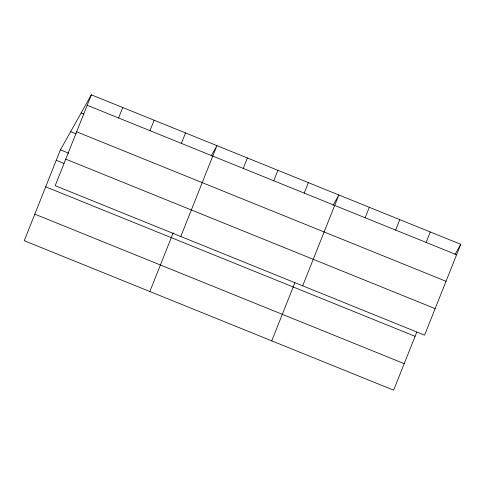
<?xml version="1.0" encoding="UTF-8"?>
<svg xmlns="http://www.w3.org/2000/svg" width="485" height="485" viewBox="0 0 485 485"><rect width="100%" height="100%" fill="white"/><g stroke="black" fill="none" stroke-linecap="round" stroke-linejoin="round"><path stroke-width="0.73" d="M91.35 94.817L55.193 185.67L424.593 335.159L460.75 244.307L91.35 94.817L60.407 149.841L24.25 240.693L393.65 390.183L416.754 332.128M118.589 117.976L122.747 107.525M149.986 130.683L154.145 120.231M181.384 143.39L185.543 132.939M149.847 291.521L173.23 232.764M180.79 236.492L216.947 145.645L211.157 155.934M243.258 168.428L247.423 157.977M273.734 180.766L277.899 170.308M304.21 193.097L308.369 182.645M271.752 340.852L294.856 282.797M302.695 285.829L338.845 194.976L333.062 205.264M365.163 217.765L369.321 207.307M395.639 230.096L399.798 219.644M426.115 242.427L430.274 231.975M454.966 254.601L460.75 244.307M87.191 105.269L456.591 254.764M81.134 112.975L83.929 114.102M76.63 131.799L446.03 281.294M70.616 131.684L76.2 133.939M60.407 149.841L68.779 153.23M65.754 159.135L435.154 308.63M56.242 160.292L63.917 163.396M45.687 186.822L415.087 336.317M34.811 214.158L404.211 363.653"/></g></svg>
